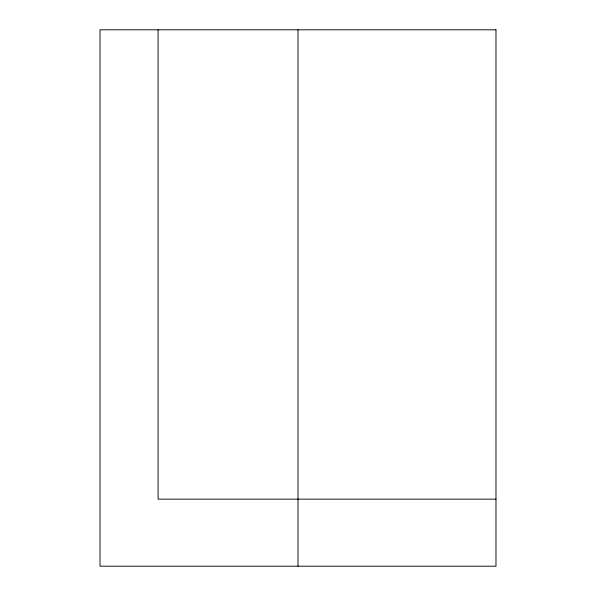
<?xml version="1.0" encoding="UTF-8"?>
<svg xmlns="http://www.w3.org/2000/svg" width="596" height="596" viewBox="0 0 596 596"><rect width="100%" height="100%" fill="white"/><g stroke="black" fill="none" stroke-linecap="round" stroke-linejoin="round"><path stroke-width="0.89" d="M495.976 499.15L158.089 499.15L158.089 29.8M298 29.8L298 566.2M495.976 29.8L100.024 29.8L100.024 566.2L495.976 566.2L495.976 29.8"/></g></svg>
